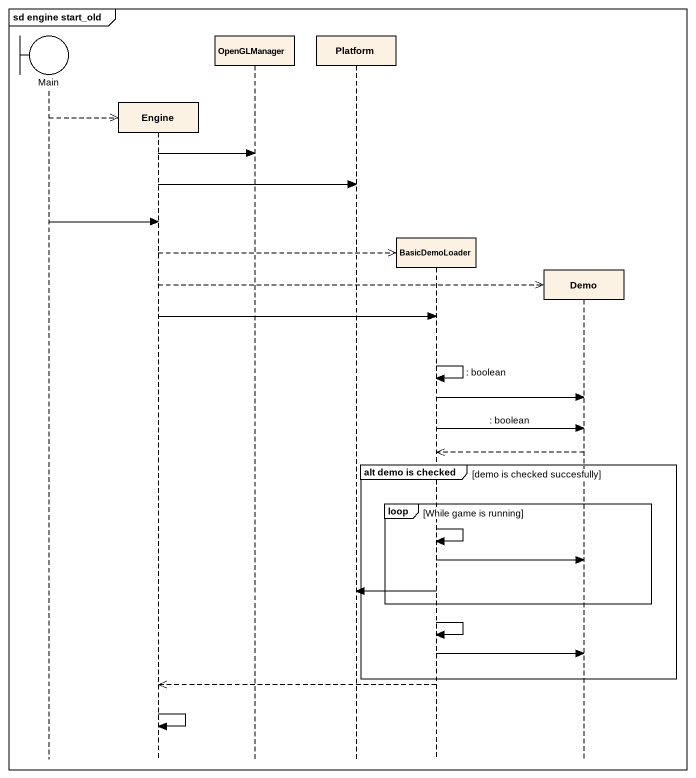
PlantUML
@startuml
mainframe sd engine start_old
hide footbox
boundary Main
participant Engine
participant OpenGLManager
participant Platform
participant BasicDemoLoader
participant Demo

Main -->> Engine **
Engine -> OpenGLManager
Engine -> Platform
Main -> Engine
Engine -->> BasicDemoLoader **
Engine -->> Demo **
Engine -> BasicDemoLoader
BasicDemoLoader -> BasicDemoLoader : : boolean
BasicDemoLoader -> Demo
BasicDemoLoader -> Demo : : boolean
Demo -->> BasicDemoLoader
group alt demo is checked [demo is checked succesfully]
  loop While game is running
    BasicDemoLoader -> BasicDemoLoader
    BasicDemoLoader -> Demo
    BasicDemoLoader -> Platform
  end
  BasicDemoLoader -> BasicDemoLoader
  BasicDemoLoader -> Demo
end
BasicDemoLoader -->> Engine
Engine -> Engine
@enduml
